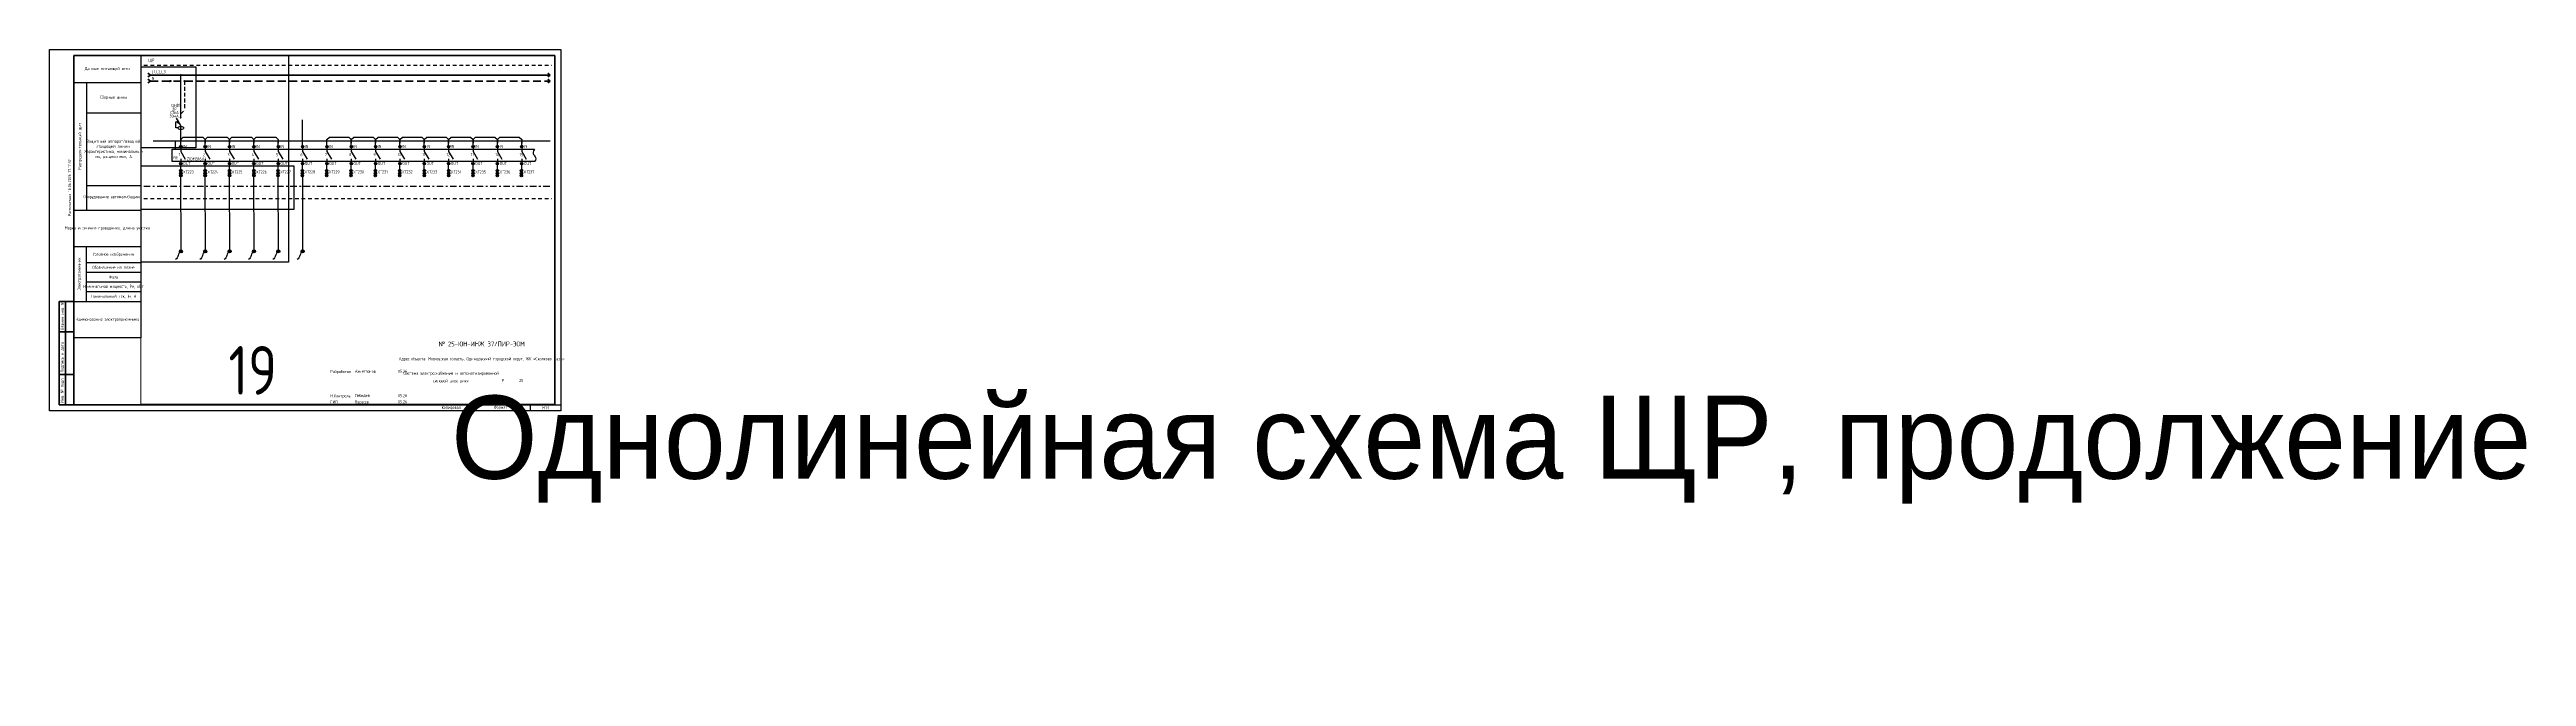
# Paper-space layout 'ЩР-1 (19)' of a CAD drawing. Header units: millimetres. Extents: x 0 to 2035, y -218 to 297.
# The model-space entities are those that its viewports show. They can reach past a viewport. Long polylines and large blocks are cut down to what shows.
import ezdxf
from ezdxf.enums import TextEntityAlignment as Align

# ---------------------------------------------------------------- set-up
doc = ezdxf.new("R2018")
doc.units = ezdxf.units.MM
for name, pattern in [('HIDDEN2', [4.7625, 3.175, -1.5875]), ('JIS_02_0.7', [1.35, 0.75, -0.6]), ('Штрихштриховая', [10.936111, 5.291667, -2.116667, 1.411111, -2.116667])]:
    doc.linetypes.add(name, pattern=pattern)
doc.layers.add('0-Область подсчета', color=152, linetype='Continuous', plot=False, transparency=0.5)
doc.layers.add('0_UNC Defpoints ЭОМ', color=6, linetype='Continuous', plot=False)
for name, color, linetype in [('0_Рамка', 7, 'Continuous'), ('0_ХТ', 7, 'Continuous'), ('Нумерация QF', 7, 'Continuous')]:
    doc.layers.add(name, color=color, linetype=linetype)
doc.styles.get("Standard").update_dxf_attribs({"font": 'arial.ttf'})
doc.styles.add('UNC_A', font='GOST2304A.ttf')
doc.styles.add('Unecom', font='GOST2304A.ttf', dxfattribs={"height": 2.5})
doc.styles.add('СПДС', font='isocpeur.ttf', dxfattribs={"width": 0.8, "height": 2.5})

# ---------------------------------------------------------------- blocks, each defined once
blk = doc.blocks.new('*U51')
at = {"lineweight": 60, "ltscale": 10}
for p, q in [((20, 292), (415, 292)), ((20, 5), (20, 292)), ((415, 292), (415, 5)), ((8, 90), (20, 90)), ((8, 5), (8, 90)), ((13, 90), (13, 5)), ((20, 90), (20, 5)), ((20, 90), (20, 5)), ((8, 65), (20, 65)), ((8, 30), (20, 30)), ((20, 5), (8, 5)), ((415, 5), (20, 5))]:
    blk.add_line(p, q, dxfattribs=at)
at = {"layer": '0_UNC Defpoints ЭОМ', "ltscale": 10}
blk.add_lwpolyline([(420, 0), (0, 0), (0, 297), (420, 297)], close=True, dxfattribs=at)
at = {"layer": '0_UNC Defpoints ЭОМ', "lineweight": 30}
blk.add_lwpolyline([(395, 5), (420, 5), (420, 0), (395, 0)], close=True, dxfattribs=at)
at = {"char_height": 2.5, "attachment_point": 4, "rotation": 90, "style": 'Unecom'}
for s, insert, width in [('{\\fGOST type A|b0|i1|c204|p34; }Взамен инв. №', (10.5, 65), 25), (' Подпись и дата', (10.5, 30), 35), (' Инв. № подл.', (10.5, 5), 24.419)]:
    blk.add_mtext(s, dxfattribs=dict(at, insert=insert, width=width))
at = {"style": 'Unecom'}
for s, insert, char_height, width, attachment_point, line_spacing_factor in [('Адрес объекта: Московская область, Одинцовский городской округ, ЖК «Сколково Парк»', (355, 42.5), 2.5, 115, 5, 1.5), ('№ 25-ЮН-ИНЖ 37/ПИР-ЭОМ', (355, 55), 4, 120, 5, 2), ('Разработал', (230.7, 32), 2.5, 20, 4, 2), ('Ахметзянов', (250.8, 32.5), 2.5, 19.921, 4, 2), ('05.26', (290, 32.5), 2.5, 10, 5, 2), ('Система электроснабжения и автоматизированной силовой электрики', (330, 27.5), 2.5, 70, 5, 1.5), ('Р', (372.5, 25), 2.5, 15, 5, 2), ('Н.Контроль', (230.7, 12), 2.5, 20, 4, 2), ('ГИП', (230.7, 7.3), 2.5, 20, 4, 2), ('Лебедев', (250.8, 12.5), 2.5, 19.921, 4, 2), ('Вересов', (250.8, 7), 2.5, 19.921, 4, 2), ('05.26', (290, 12.5), 2.5, 10, 5, 2), ('05.26', (290, 7.5), 2.5, 10, 5, 2)]:
    blk.add_mtext(s, dxfattribs=dict(at, insert=insert, char_height=char_height, width=width, attachment_point=attachment_point, line_spacing_factor=line_spacing_factor))
at = {"char_height": 2.5, "attachment_point": 4, "style": 'Unecom'}
for s, insert, width in [('Формат  ', (364.9, 2.6), 50), ('\\pi1; ', (250, -133.2), 20), ('\\pi1; ', (250, -133.2), 20), ('\\pxi0.4; ', (250, -133.2), 20), ('\\pi1; ', (512.5, -218.3), 20), ('\\pi1; ', (512.5, -218.3), 20), ('\\pxi0.4; ', (512.5, -218.3), 20)]:
    blk.add_mtext(s, dxfattribs=dict(at, insert=insert, width=width))
at = {"style": 'Unecom'}
blk.add_attdef('ЛИСТ_№', text='', height=2.5, dxfattribs=at).set_placement((387.5, 25), align=Align.MIDDLE_CENTER)
blk.add_attdef('КОЛ-ВО_ЛИСТОВ', text='', height=2.5, dxfattribs=at).set_placement((404.7, 23.7), align=Align.CENTER)
at = {"lineweight": 30, "flags": 104}
blk.add_attdef('ОПИСАНИЕ_ЛИСТА', text='', height=2.5, dxfattribs=at).set_placement((329.9, 12.5), align=Align.MIDDLE_CENTER)
at = {"style": 'Unecom', "flags": 8}
blk.add_attdef('ФОРМАТ_БУМАГИ', (379.4, 1.3), '', height=2.5, dxfattribs=at)
at = {"layer": '0_Рамка', "style": 'СПДС', "width": 0.8}
blk.add_text('Распечатано 18.06.2026 17:17:32', height=2.5, rotation=90, dxfattribs=at).set_placement((16.5, 160), align=Align.MIDDLE_LEFT)
at = {"layer": 'Defpoints', "insert": (330, 2.5), "char_height": 2.5, "width": 70, "attachment_point": 5, "style": 'Unecom'}
blk.add_mtext('Копировал', dxfattribs=at)
blk = doc.blocks.new('_Боковик_схема Юником')
at = {"color": 0, "lineweight": -2, "ltscale": 3}
blk.add_lwpolyline([(0, 232), (55, 232), (55, 0), (0, 0)], close=True, dxfattribs=at)
for points in [[(0, 210), (55, 210), (55, 125), (10.3, 125)], [(10.3, 210), (10.3, 105)], [(10.3, 185), (55, 185)], [(0, 105), (55, 105)], [(0, 75), (55, 75)], [(10, 75), (10, 30)], [(10, 62), (51.8, 62)], [(10, 62), (55, 62)], [(10, 54), (55, 54)], [(10, 46), (55, 46)], [(0, 30), (55, 30)], [(10, 38), (55, 38)]]:
    blk.add_lwpolyline(points, dxfattribs=at)
at = {"color": 0, "lineweight": -2, "char_height": 2.5, "attachment_point": 5, "style": 'Unecom'}
for s, insert, width in [('Данные питающей сети', (27.5, 221), 55), ('Сборные шины', (32.6, 197.5), 44.736), ('Защитный аппарат/вводной отходящей линии.\\PХарактеристика, номинальный ток, расцепитель, А.', (32.6, 155), 44.736), ('Оборудование автоматизации', (31, 115.7), 37.884), ('Марка и сечение проводника, длина участка', (27.5, 90), 55), ('Условное изображение', (32.5, 68.5), 45), ('Номинальная мощность, Рн, кВт', (32.5, 42), 45), ('Обозначение на плане', (32.5, 58), 45), ('Фаза', (32.5, 50), 45), ('Номинальный ток, Iн, А', (32.5, 34), 45), ('Наименование электроприемника', (27.5, 15), 55)]:
    blk.add_mtext(s, dxfattribs=dict(at, insert=insert, width=width))
at = {"color": 0, "lineweight": -2, "char_height": 2.5, "attachment_point": 5, "rotation": 90, "style": 'Unecom'}
for s, insert, width in [('Распределительный щит', (5.1, 157.5), 105), ('Электроприемник', (4.6, 52.5), 45)]:
    blk.add_mtext(s, dxfattribs=dict(at, insert=insert, width=width))
blk = doc.blocks.new('*U79')
for p, q in [((0, -36.3), (0, -1.2)), ((-4.1, -44.7), (-4.1, -39.8)), ((-4.1, -39.8), (-2.9, -39.8)), ((0, -42.8), (-3.5, -36.7)), ((-0.4, -36.6), (0.4, -35.9)), ((0.4, -36.6), (-0.4, -35.9)), ((-2.4, -44.7), (-4.1, -44.7)), ((0, -54.3), (0, -42.8))]:
    blk.add_line(p, q)
at = {"color": 4, "linetype": 'HIDDEN2'}
for p in [(3, -6.2), (0, -33.2)]:
    blk.add_line(p, (3, -30.2), dxfattribs=at)
blk.add_lwpolyline([(-2.1, -41.1), (-3.1, -39.4), (-2.3, -38.9), (-1.3, -40.6)], close=True)
for centre in [(0, -1.2), (3, -6.2)]:
    blk.add_circle(centre, 0.5)
blk.add_ellipse((0, -44.7), major_axis=(-2.42, 0), ratio=0.530622)
at = {"insert": (-7.9, -24.9), "char_height": 2.5, "attachment_point": 1, "style": 'Unecom'}
blk.add_mtext_dynamic_manual_height_columns('\\pxql;QFD', width=5.707, gutter_width=12.5, heights=[4.37], dxfattribs=at)
at = {"style": 'Unecom'}
for tag, p in [('МА', (-1.7, -36.1)), ('P', (-3.4, -30.4)), ('A', (-1.7, -33.3))]:
    blk.add_attdef(tag, text='', height=2.5, dxfattribs=at).set_placement(p, align=Align.RIGHT)
blk.add_attdef('N', (-3.2, -27.4), '', height=2.5, dxfattribs=at)
blk = doc.blocks.new('XT')
at = {"color": 32, "true_color": 0xcd6928}
for p, q in [((0.8, 0), (-1, -1.8)), ((1, -0.2), (-0.8, -2))]:
    blk.add_line(p, q, dxfattribs=at)
at = {"color": 5}
for p, q in [((0.8, -2), (-1, -3.8)), ((1, -2.2), (-0.8, -4))]:
    blk.add_line(p, q, dxfattribs=at)
at = {"color": 3}
for p, q in [((0.8, -4), (-1, -5.8)), ((1, -4.2), (-0.8, -6))]:
    blk.add_line(p, q, dxfattribs=at)
at = {"color": 32, "true_color": 0xcd6928}
blk.add_circle((0, -1), 1, dxfattribs=at)
at = {"color": 5}
blk.add_circle((0, -3), 1, dxfattribs=at)
at = {"color": 3}
blk.add_circle((0, -5), 1, dxfattribs=at)
at = {"style": 'UNC_A'}
blk.add_attdef('1', (1.7, 0.1), '', height=2.5, dxfattribs=at)
blk = doc.blocks.new('*U78')
h = blk.add_hatch()
h.set_pattern_fill('ANGLE', color=0)
h.set_pattern_definition([(0, (-2.5674, 3.856), (0, 6.985), [5.08, -1.905]), (90, (-2.5674, 3.856), (-6.985, 4e-16), [5.08, -1.905])])
h.paths.add_polyline_path([(1.2, -1.3, 1), (-1.3, -1.3, 1)])
at = {"linetype": 'ByBlock'}
h = blk.add_hatch(color=0, dxfattribs=at)
h.dxf.hatch_style = 1
h.paths.add_polyline_path([(1.2, -1.3, 1), (-1.3, -1.3, 1)])
at = {"color": 0, "linetype": 'ByBlock'}
blk.add_circle((0, -1.3), 1.25, dxfattribs=at)
at = {"color": 0, "linetype": 'ByBlock', "start_tangent": (-9.510702, -2.8276), "end_tangent": (-11.984182, -3.983771)}
blk.add_spline([(0, -1.3), (-4.5, -7.9)], degree=3, dxfattribs=at)
blk = doc.blocks.new('*U270')
at = {"lineweight": 40}
for p, q in [((0, 0), (-2, 1.5)), ((0, 0), (-2, -1.5)), ((328.4, 0), (326.4, 1.5)), ((328.4, 0), (326.4, -1.5)), ((0, -5), (-2, -3.5)), ((0, -5), (-2, -6.5)), ((328.4, -5), (326.4, -3.5)), ((328.4, -5), (326.4, -6.5))]:
    blk.add_line(p, q, dxfattribs=at)
at = {"linetype": 'ByBlock', "lineweight": 40}
blk.add_lwpolyline([(0, 0), (328.4, 0)], dxfattribs=at)
at = {"color": 4, "linetype": 'HIDDEN2', "lineweight": 40, "ltscale": 2}
blk.add_lwpolyline([(0, -5), (328.4, -5)], dxfattribs=at)
at = {"insert": (1.2, -1.6), "char_height": 2.5, "attachment_point": 1, "style": 'UNC_A'}
blk.add_mtext_dynamic_manual_height_columns('N', width=3.844, gutter_width=12.5, heights=[0], dxfattribs=at)
at = {"style": 'UNC_A'}
blk.add_attdef('ЛИНИЯ', (1, 1.5), '', height=2.5, dxfattribs=at)

msp = doc.modelspace()

# ---------------------------------------------------------------- linework, layer by layer
at = {"color": 1}
msp.add_line((6203.563, 1500.984), (6203.563, 1508.034), dxfattribs=at)
for p, q in [((6207.862, 1504.173), (6207.862, 1508.034)), ((6227.862, 1504.173), (6227.862, 1508.034)), ((6247.862, 1504.173), (6247.862, 1508.034)), ((6267.862, 1504.173), (6267.862, 1508.034)), ((6287.862, 1504.173), (6287.862, 1508.034)), ((6307.862, 1504.173), (6307.862, 1508.034)), ((6327.862, 1504.173), (6327.862, 1508.034)), ((6347.862, 1504.173), (6347.862, 1508.034)), ((6367.862, 1504.173), (6367.862, 1508.034)), ((6387.862, 1504.173), (6387.862, 1508.034)), ((6407.862, 1504.173), (6407.862, 1508.034)), ((6427.862, 1504.173), (6427.862, 1508.034)), ((6447.862, 1504.173), (6447.862, 1508.034)), ((6467.862, 1504.173), (6467.862, 1508.034)), ((6487.862, 1504.173), (6487.862, 1508.034)), ((6200.764, 1490.984), (6200.764, 1500.984)), ((6200.764, 1500.984), (6398.248, 1500.984)), ((6398.333, 1490.984), (6200.764, 1490.984)), ((6207.862, 1502.173), (6207.862, 1499.296)), ((6207.862, 1499.296), (6211.551, 1492.907)), ((6207.862, 1493.296), (6207.862, 1490.193)), ((6207.862, 1484.333), (6207.862, 1488.193)), ((6227.862, 1502.173), (6227.862, 1499.296)), ((6227.862, 1499.296), (6231.551, 1492.907)), ((6227.862, 1493.296), (6227.862, 1490.193)), ((6227.862, 1484.333), (6227.862, 1488.193)), ((6247.862, 1502.173), (6247.862, 1499.296)), ((6247.862, 1499.296), (6251.551, 1492.907)), ((6247.862, 1493.296), (6247.862, 1490.193)), ((6247.862, 1484.333), (6247.862, 1488.193)), ((6267.862, 1502.173), (6267.862, 1499.296)), ((6267.862, 1499.296), (6271.551, 1492.907)), ((6267.862, 1493.296), (6267.862, 1490.193)), ((6267.862, 1484.333), (6267.862, 1488.193)), ((6287.862, 1502.173), (6287.862, 1499.296)), ((6287.862, 1499.296), (6291.551, 1492.907)), ((6287.862, 1493.296), (6287.862, 1490.193)), ((6287.862, 1484.333), (6287.862, 1488.193)), ((6307.862, 1502.173), (6307.862, 1499.296)), ((6307.862, 1499.296), (6311.551, 1492.907)), ((6307.862, 1493.296), (6307.862, 1490.193)), ((6307.862, 1484.333), (6307.862, 1488.193)), ((6327.862, 1502.173), (6327.862, 1499.296)), ((6327.862, 1499.296), (6331.551, 1492.907)), ((6327.862, 1493.296), (6327.862, 1490.193)), ((6327.862, 1484.333), (6327.862, 1488.193)), ((6347.862, 1502.173), (6347.862, 1499.296)), ((6347.862, 1499.296), (6351.551, 1492.907)), ((6347.862, 1493.296), (6347.862, 1490.193)), ((6347.862, 1484.333), (6347.862, 1488.193)), ((6367.862, 1502.173), (6367.862, 1499.296)), ((6367.862, 1499.296), (6371.551, 1492.907)), ((6367.862, 1493.296), (6367.862, 1490.193)), ((6367.862, 1484.333), (6367.862, 1488.193)), ((6387.862, 1502.173), (6387.862, 1499.296)), ((6387.862, 1499.296), (6391.551, 1492.907)), ((6387.862, 1493.296), (6387.862, 1490.193)), ((6387.862, 1484.333), (6387.862, 1488.193)), ((6398.248, 1500.984), (6498.248, 1500.984)), ((6498.248, 1490.984), (6398.333, 1490.984)), ((6407.862, 1502.173), (6407.862, 1499.296)), ((6407.862, 1499.296), (6411.551, 1492.907)), ((6407.862, 1493.296), (6407.862, 1490.193)), ((6407.862, 1484.333), (6407.862, 1488.193)), ((6427.862, 1502.173), (6427.862, 1499.296)), ((6427.862, 1499.296), (6431.551, 1492.907)), ((6427.862, 1493.296), (6427.862, 1490.193)), ((6427.862, 1484.333), (6427.862, 1488.193)), ((6447.862, 1502.173), (6447.862, 1499.296)), ((6447.862, 1499.296), (6451.551, 1492.907)), ((6447.862, 1493.296), (6447.862, 1490.193)), ((6447.862, 1484.333), (6447.862, 1488.193)), ((6467.862, 1502.173), (6467.862, 1499.296)), ((6467.862, 1499.296), (6471.551, 1492.907)), ((6467.862, 1493.296), (6467.862, 1490.193)), ((6467.862, 1484.333), (6467.862, 1488.193)), ((6487.862, 1502.173), (6487.862, 1499.296)), ((6487.862, 1499.296), (6491.551, 1492.907)), ((6487.862, 1493.296), (6487.862, 1490.193)), ((6487.862, 1484.333), (6487.862, 1488.193))]:
    msp.add_line(p, q)
at = {"color": 6}
for points in [[(6175, 1577.99), (5835, 1577.99), (5835, 1290.99), (6175, 1290.99), (6175, 1577.99)], [(6515, 1577.99), (6175, 1577.99), (6175, 1290.99), (6515, 1290.99), (6515, 1577.99)], [(6855, 1577.99), (6515, 1577.99), (6515, 1290.99), (6855, 1290.99), (6855, 1577.99)]]:
    msp.add_lwpolyline(points, dxfattribs=at)
at = {"linetype": 'JIS_02_0.7', "ltscale": 4}
for points in [[(5840.361, 1570.16), (6175.541, 1570.16)], [(6177.499, 1570.16), (6512.679, 1570.16)], [(5840.361, 1460.471), (6175.541, 1460.471)], [(6177.499, 1460.471), (6512.679, 1460.471)]]:
    msp.add_lwpolyline(points, dxfattribs=at)
at = {"color": 1}
msp.add_lwpolyline([(6185.113, 1508.046), (6511.2, 1508.046)], dxfattribs=at)
for points in [[(6207.862, 1506.104), (6207.862, 1509.104), (6209.862, 1511.104), (6225.862, 1511.104), (6227.862, 1509.104), (6227.862, 1506.104)], [(6207.862, 1508.927), (6207.862, 1508.034)], [(6227.862, 1506.104), (6227.862, 1509.104), (6229.862, 1511.104), (6245.862, 1511.104), (6247.862, 1509.104), (6247.862, 1506.104)], [(6247.862, 1506.104), (6247.862, 1509.104), (6249.862, 1511.104), (6265.862, 1511.104), (6267.862, 1509.104), (6267.862, 1506.104)], [(6267.862, 1506.104), (6267.862, 1509.104), (6269.862, 1511.104), (6285.862, 1511.104), (6287.862, 1509.104), (6287.862, 1506.104)], [(6307.862, 1508.034), (6307.862, 1525.14)], [(6327.862, 1506.104), (6327.862, 1509.104), (6329.862, 1511.104), (6345.862, 1511.104), (6347.862, 1509.104), (6347.862, 1506.104)], [(6347.862, 1506.104), (6347.862, 1509.104), (6349.862, 1511.104), (6365.862, 1511.104), (6367.862, 1509.104), (6367.862, 1506.104)], [(6367.862, 1506.104), (6367.862, 1509.104), (6369.862, 1511.104), (6385.862, 1511.104), (6387.862, 1509.104), (6387.862, 1506.104)], [(6387.862, 1506.104), (6387.862, 1509.104), (6389.862, 1511.104), (6405.862, 1511.104), (6407.862, 1509.104), (6407.862, 1506.104)], [(6407.862, 1506.104), (6407.862, 1509.104), (6409.862, 1511.104), (6425.862, 1511.104), (6427.862, 1509.104), (6427.862, 1506.104)], [(6407.862, 1508.927), (6407.862, 1508.034)], [(6427.862, 1506.104), (6427.862, 1509.104), (6429.862, 1511.104), (6445.862, 1511.104), (6447.862, 1509.104), (6447.862, 1506.104)], [(6447.862, 1506.104), (6447.862, 1509.104), (6449.862, 1511.104), (6465.862, 1511.104), (6467.862, 1509.104), (6467.862, 1506.104)], [(6467.862, 1506.104), (6467.862, 1509.104), (6469.862, 1511.104), (6485.862, 1511.104), (6487.862, 1509.104), (6487.862, 1506.104)], [(6207.667, 1480.353), (6207.912, 1418.424)], [(6227.667, 1480.353), (6227.912, 1418.424)], [(6247.667, 1480.353), (6247.912, 1418.424)], [(6267.667, 1480.353), (6267.912, 1418.424)], [(6287.667, 1480.353), (6287.912, 1418.424)], [(6307.667, 1480.353), (6307.912, 1418.424)]]:
    msp.add_lwpolyline(points)
at = {"linetype": 'ByBlock', "lineweight": -2}
for points in [[(6208.966, 1503.735), (6206.757, 1502.612)], [(6208.966, 1488.631), (6206.757, 1489.755)], [(6228.966, 1503.735), (6226.757, 1502.612)], [(6228.966, 1488.631), (6226.757, 1489.755)], [(6248.966, 1503.735), (6246.757, 1502.612)], [(6248.966, 1488.631), (6246.757, 1489.755)], [(6268.966, 1503.735), (6266.757, 1502.612)], [(6268.966, 1488.631), (6266.757, 1489.755)], [(6288.966, 1503.735), (6286.757, 1502.612)], [(6288.966, 1488.631), (6286.757, 1489.755)], [(6308.966, 1503.735), (6306.757, 1502.612)], [(6308.966, 1488.631), (6306.757, 1489.755)], [(6328.966, 1503.735), (6326.757, 1502.612)], [(6328.966, 1488.631), (6326.757, 1489.755)], [(6348.966, 1503.735), (6346.757, 1502.612)], [(6348.966, 1488.631), (6346.757, 1489.755)], [(6368.966, 1503.735), (6366.757, 1502.612)], [(6368.966, 1488.631), (6366.757, 1489.755)], [(6388.966, 1503.735), (6386.757, 1502.612)], [(6388.966, 1488.631), (6386.757, 1489.755)], [(6408.966, 1503.735), (6406.757, 1502.612)], [(6408.966, 1488.631), (6406.757, 1489.755)], [(6428.966, 1503.735), (6426.757, 1502.612)], [(6428.966, 1488.631), (6426.757, 1489.755)], [(6448.966, 1503.735), (6446.757, 1502.612)], [(6448.966, 1488.631), (6446.757, 1489.755)], [(6468.966, 1503.735), (6466.757, 1502.612)], [(6468.966, 1488.631), (6466.757, 1489.755)], [(6488.966, 1503.735), (6486.757, 1502.612)], [(6488.966, 1488.631), (6486.757, 1489.755)]]:
    msp.add_lwpolyline(points, dxfattribs=at)
at = {"color": 3, "linetype": 'Штрихштриховая'}
msp.add_lwpolyline([(6177.5, 1470.628), (6512.679, 1470.628)], dxfattribs=at)
at = {"color": 0, "linetype": 'ByBlock', "lineweight": -3}
msp.add_circle((6199.11, 1557.041), 0.575, dxfattribs=at)
for centre in [(6207.862, 1503.173), (6207.862, 1489.193), (6227.862, 1503.173), (6227.862, 1489.193), (6247.862, 1503.173), (6247.862, 1489.193), (6267.862, 1503.173), (6267.862, 1489.193), (6287.862, 1503.173), (6287.862, 1489.193), (6307.862, 1503.173), (6307.862, 1489.193), (6327.862, 1503.173), (6327.862, 1489.193), (6347.862, 1503.173), (6347.862, 1489.193), (6367.862, 1503.173), (6367.862, 1489.193), (6387.862, 1503.173), (6387.862, 1489.193), (6407.862, 1503.173), (6407.862, 1489.193), (6427.862, 1503.173), (6427.862, 1489.193), (6447.862, 1503.173), (6447.862, 1489.193), (6467.862, 1503.173), (6467.862, 1489.193), (6487.862, 1503.173), (6487.862, 1489.193)]:
    msp.add_circle(centre, 1)
msp.add_open_spline([(6498.248, 1500.984), (6495.632, 1497.242), (6501.667, 1494.585), (6498.333, 1490.984), (6498.333, 1490.984)], degree=3)
at = {"layer": '0-Область подсчета'}
for points in [[(147.309, 1584.367), (6296.248, 1584.367), (6296.248, 1408.375), (147.309, 1408.375)], [(150.349, 1568.697), (6220.211, 1568.697), (6220.211, 1502.163), (150.349, 1502.163)], [(142.142, 1487.401), (6300.609, 1487.401), (6300.609, 1451.513), (142.142, 1451.513)]]:
    msp.add_lwpolyline(points, close=True, dxfattribs=at)

# ---------------------------------------------------------------- block references
msp.add_blockref('*U270', (6182.848, 1562.041)).add_auto_attribs({'ЛИНИЯ': 'L1,L2,L3'})
at = {"color": 1}
ref = msp.add_blockref('*U79', (6207.862, 1563.257), dxfattribs=at)
ref.add_attrib('P', '2P', dxfattribs={"height": 2.5, "style": 'Unecom'}).set_placement((6204.466, 1532.823), align=Align.RIGHT)
ref.add_attrib('A', 'С16А', dxfattribs={"height": 2.5, "style": 'Unecom'}).set_placement((6206.158, 1529.977), align=Align.RIGHT)
ref.add_attrib('МА', '30мА', dxfattribs={"height": 2.5, "style": 'Unecom'}).set_placement((6206.148, 1527.116), align=Align.RIGHT)
ref = msp.add_blockref('XT', (6207.862, 1484.333))
ref.add_attrib('1', 'XT', (6209.61, 1481.09), dxfattribs={"height": 2.5, "style": 'UNC_A'})
ref = msp.add_blockref('XT', (6227.862, 1484.333))
ref.add_attrib('1', 'XT', (6229.61, 1481.09), dxfattribs={"height": 2.5, "style": 'UNC_A'})
ref = msp.add_blockref('XT', (6247.862, 1484.333))
ref.add_attrib('1', 'XT', (6249.61, 1481.09), dxfattribs={"height": 2.5, "style": 'UNC_A'})
ref = msp.add_blockref('XT', (6267.862, 1484.333))
ref.add_attrib('1', 'XT', (6269.61, 1481.09), dxfattribs={"height": 2.5, "style": 'UNC_A'})
ref = msp.add_blockref('XT', (6287.661, 1484.353))
ref.add_attrib('1', 'XT', (6289.409, 1481.111), dxfattribs={"height": 2.5, "style": 'UNC_A'})
ref = msp.add_blockref('XT', (6307.661, 1484.353))
ref.add_attrib('1', 'XT', (6309.409, 1481.111), dxfattribs={"height": 2.5, "style": 'UNC_A'})
ref = msp.add_blockref('XT', (6327.661, 1484.353))
ref.add_attrib('1', 'XT', (6329.409, 1481.111), dxfattribs={"height": 2.5, "style": 'UNC_A'})
ref = msp.add_blockref('XT', (6347.661, 1484.353))
ref.add_attrib('1', 'XT', (6349.409, 1481.111), dxfattribs={"height": 2.5, "style": 'UNC_A'})
ref = msp.add_blockref('XT', (6367.661, 1484.353))
ref.add_attrib('1', 'XT', (6369.409, 1481.111), dxfattribs={"height": 2.5, "style": 'UNC_A'})
ref = msp.add_blockref('XT', (6387.661, 1484.353))
ref.add_attrib('1', 'XT', (6389.409, 1481.111), dxfattribs={"height": 2.5, "style": 'UNC_A'})
ref = msp.add_blockref('XT', (6407.862, 1484.333))
ref.add_attrib('1', 'XT', (6409.61, 1481.09), dxfattribs={"height": 2.5, "style": 'UNC_A'})
ref = msp.add_blockref('XT', (6427.862, 1484.333))
ref.add_attrib('1', 'XT', (6429.61, 1481.09), dxfattribs={"height": 2.5, "style": 'UNC_A'})
ref = msp.add_blockref('XT', (6447.862, 1484.333))
ref.add_attrib('1', 'XT', (6449.61, 1481.09), dxfattribs={"height": 2.5, "style": 'UNC_A'})
ref = msp.add_blockref('XT', (6467.862, 1484.333))
ref.add_attrib('1', 'XT', (6469.61, 1481.09), dxfattribs={"height": 2.5, "style": 'UNC_A'})
ref = msp.add_blockref('XT', (6487.661, 1484.353))
ref.add_attrib('1', 'XT', (6489.409, 1481.111), dxfattribs={"height": 2.5, "style": 'UNC_A'})
at = {"color": 1, "linetype": 'ByBlock'}
for p in [(6207.917, 1418.424), (6227.917, 1418.424), (6247.917, 1418.424), (6267.917, 1418.424), (6287.917, 1418.424), (6307.917, 1418.424)]:
    msp.add_blockref('*U78', p, dxfattribs=at)

# ---------------------------------------------------------------- texts
at = {"color": 1, "insert": (6201.839, 1495.323), "char_height": 2.5, "attachment_point": 1, "style": 'Unecom'}
msp.add_mtext_dynamic_manual_height_columns('R6', width=11.00949, gutter_width=12.5, heights=[0], dxfattribs=at)
at = {"char_height": 2.5, "attachment_point": 1, "style": 'UNC_A'}
for s, width, insert in [('1', 4.98538, (6206.094, 1497.855)), ('IN', 3.09006, (6209.677, 1504.616)), ('OUT', 4.67951, (6209.677, 1490.636)), ('2', 4.98538, (6226.094, 1497.855)), ('IN', 3.09006, (6229.677, 1504.616)), ('OUT', 4.67951, (6229.677, 1490.636)), ('3', 4.98538, (6246.094, 1497.855)), ('IN', 3.09006, (6249.677, 1504.616)), ('OUT', 4.67951, (6249.677, 1490.636)), ('4', 4.98538, (6266.094, 1497.855)), ('IN', 3.09006, (6269.677, 1504.616)), ('OUT', 4.67951, (6269.677, 1490.636)), ('5', 4.98538, (6286.094, 1497.855)), ('IN', 3.09006, (6289.677, 1504.616)), ('OUT', 4.67951, (6289.677, 1490.636)), ('6', 4.98538, (6306.094, 1497.855)), ('IN', 3.09006, (6309.677, 1504.616)), ('OUT', 4.67951, (6309.677, 1490.636)), ('7', 4.98538, (6326.094, 1497.855)), ('IN', 3.09006, (6329.677, 1504.616)), ('OUT', 4.67951, (6329.677, 1490.636)), ('8', 4.98538, (6346.094, 1497.855)), ('IN', 3.09006, (6349.677, 1504.616)), ('OUT', 4.67951, (6349.677, 1490.636)), ('9', 4.98538, (6366.094, 1497.855)), ('IN', 3.09006, (6369.677, 1504.616)), ('OUT', 4.67951, (6369.677, 1490.636)), ('10', 4.98538, (6386.094, 1497.855)), ('IN', 3.09006, (6389.677, 1504.616)), ('OUT', 4.67951, (6389.677, 1490.636)), ('11', 4.98538, (6406.094, 1497.855)), ('IN', 3.09006, (6409.677, 1504.616)), ('OUT', 4.67951, (6409.677, 1490.636)), ('12', 4.98538, (6426.094, 1497.855)), ('IN', 3.09006, (6429.677, 1504.616)), ('OUT', 4.67951, (6429.677, 1490.636)), ('13', 4.98538, (6446.094, 1497.855)), ('IN', 3.09006, (6449.677, 1504.616)), ('OUT', 4.67951, (6449.677, 1490.636)), ('14', 4.98538, (6466.094, 1497.855)), ('IN', 3.09006, (6469.677, 1504.616)), ('OUT', 4.67951, (6469.677, 1490.636)), ('15', 4.98538, (6486.094, 1497.855)), ('IN', 3.09006, (6489.677, 1504.616)), ('OUT', 4.67951, (6489.677, 1490.636))]:
    msp.add_mtext_dynamic_manual_height_columns(s, width=width, gutter_width=12.5, heights=[3.076], dxfattribs=dict(at, insert=insert))
at = {"color": 1, "style": 'UNC_A'}
msp.add_attdef('ZIOMB16V4', (6212.713, 1491.855), '------', height=2.5, dxfattribs=at)
at = {"layer": '0_ХТ', "char_height": 2.5, "attachment_point": 4, "style": 'Unecom'}
for s, insert in [('223', (6213.373, 1482.414)), ('224', (6233.373, 1482.414)), ('225', (6253.373, 1482.414)), ('226', (6273.373, 1482.414)), ('227', (6293.172, 1482.434)), ('228', (6313.172, 1482.434)), ('229', (6333.172, 1482.434)), ('230', (6353.172, 1482.434)), ('231', (6373.172, 1482.434)), ('232', (6393.172, 1482.434)), ('233', (6413.373, 1482.414)), ('234', (6433.373, 1482.414)), ('235', (6453.373, 1482.414)), ('236', (6473.373, 1482.414)), ('237', (6493.172, 1482.434))]:
    msp.add_mtext_dynamic_manual_height_columns(s, width=10.42076, gutter_width=12.5, heights=[0], dxfattribs=dict(at, insert=insert))
at = {"layer": 'Defpoints', "color": 6, "insert": (6247.024, 1339.307), "char_height": 40, "attachment_point": 1, "style": 'Unecom'}
msp.add_mtext_dynamic_manual_height_columns('19', width=99.92054, gutter_width=12.5, heights=[0], dxfattribs=at)
at = {"layer": 'Нумерация QF', "char_height": 2.5, "style": 'Unecom'}
for s, width, insert, attachment_point in [('ЩР', 13.62236, (6181.229, 1575.564), 1), ('84', 7.51, (6204.446, 1537.178), 4)]:
    msp.add_mtext_dynamic_manual_height_columns(s, width=width, gutter_width=12.5, heights=[0], dxfattribs=dict(at, insert=insert, attachment_point=attachment_point))

psp = doc.layouts.new('ЩР-1 (19)')

# ---------------------------------------------------------------- block references
at = {"ltscale": 100}
ref = psp.add_blockref('*U51', (0, 0), dxfattribs=at)
ref.add_attrib('ФОРМАТ_БУМАГИ', 'А3', (379.4, 1.3), dxfattribs={"height": 2.5, "style": 'Unecom'})
ref.add_attrib('ЛИСТ_№', '25', dxfattribs={"height": 2.5, "style": 'Unecom'}).set_placement((387.5, 25), align=Align.MIDDLE_CENTER)
lines = psp.add_mtext('Однолинейная схема ЩР, продолжение', dxfattribs={"insert": (329.9, 12.5), "char_height": 68.284, "attachment_point": 1})
ref.add_attrib('ОПИСАНИЕ_ЛИСТА', '', (329.9, 12.5), dxfattribs={"flags": 104}).embed_mtext(lines)
at = {"lineweight": -3}
psp.add_blockref('_Боковик_схема Юником', (20, 60), dxfattribs=at)

# ---------------------------------------------------------------- texts
at = {"insert": (407.5, 2.5), "char_height": 2.5, "width": 25, "attachment_point": 5, "line_spacing_factor": 2, "style": 'Unecom'}
psp.add_mtext('М1:1', dxfattribs=at)

# ---------------------------------------------------------------- viewports
at = {"layer": 'Defpoints', "color": 6}
psp.add_viewport(center=(245, 148.8), size=(340, 286.333), view_center_point=(6345.009, 1434.824), view_height=286.33261, dxfattribs=at)

doc.saveas('drawing.dxf')
